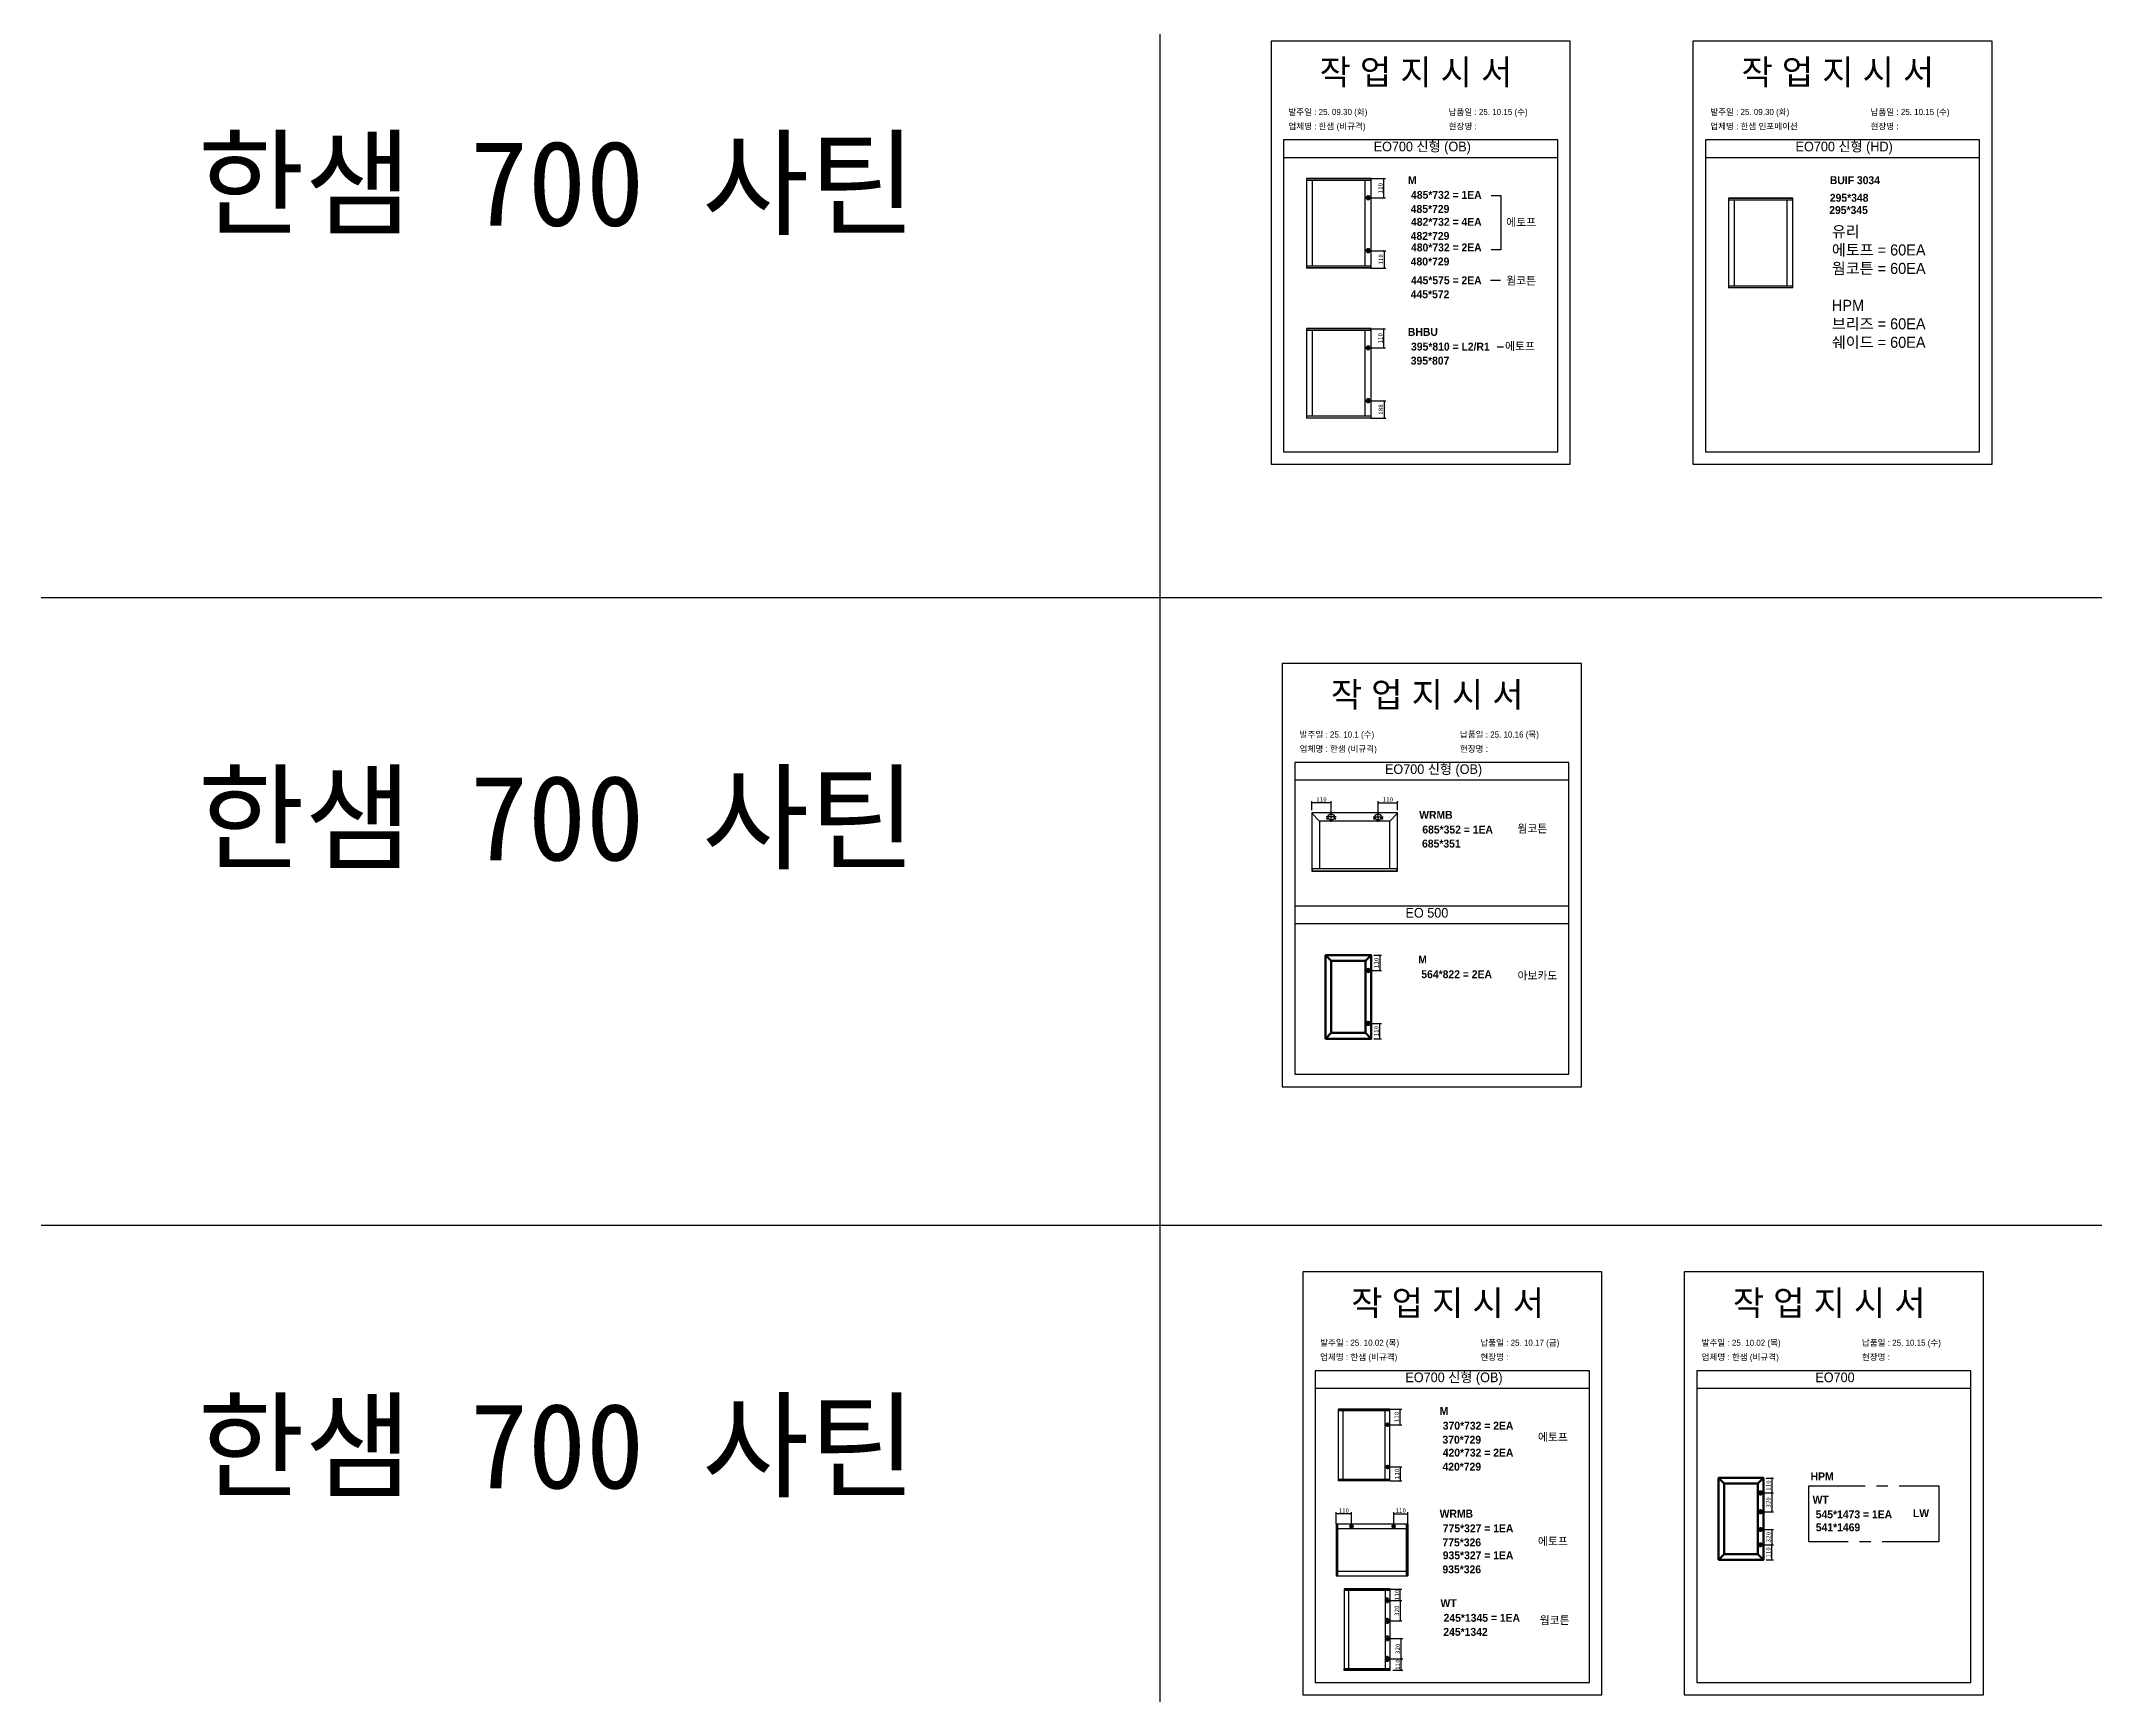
# Model space of a CAD drawing. Header units: millimetres. Extents: x -44117 to 256353, y -2095463 to 65325.
# Drawn here: x 104016 to 115549, y -366526 to -357238 of the extents above; entities that cross this region are included whole.
import ezdxf

# ---------------------------------------------------------------- set-up
doc = ezdxf.new("R2010")
doc.units = ezdxf.units.MM
doc.header["$LTSCALE"] = 10
doc.linetypes.add('CENTER', pattern=[50.8, 31.75, -6.35, 6.35, -6.35])
doc.layers.add('cen', color=1, linetype='CENTER')
doc.layers.add('Layer1', color=7, linetype='Continuous', lineweight=70)
doc.styles.add('MtX_Gulim', font='')
doc.styles.get('MtX_Gulim').set_extended_font_data('Gulim', bold=True)
doc.dimstyles.new('ISO-25', dxfattribs={"dimtxt": 2.5, "dimasz": 2.5, "dimexe": 1, "dimexo": 1, "dimtad": 1, "dimtxsty": 'Standard', "dimblk": 'ARCHTICK', "dimcen": 2.5, "dimadec": 0, "dimazin": 0, "dimtfac": 1, "dimtmove": 0, "dimatfit": 3, "dimfxl": 0, "dimarcsym": 0})

# ---------------------------------------------------------------- blocks, each defined once
blk = doc.blocks.new('_ArchTick')
at = {"color": 0, "linetype": 'ByBlock', "const_width": 0.15}
blk.add_lwpolyline([(-0.5, -0.5), (0.5, 0.5)], dxfattribs=at)
blk = doc.blocks.new('*D3509')
at = {"color": 0, "lineweight": -2}
for p, q in [((111484, -358010), (111566, -358010)), ((111484, -358118), (111566, -358118)), ((111556, -358118), (111556, -358010))]:
    blk.add_line(p, q, dxfattribs=at)
at = {"layer": 'Defpoints', "color": 0}
for p in [(111469, -358010), (111469, -358118), (111556, -358010)]:
    blk.add_point(p, dxfattribs=at)
at = {"color": 0, "lineweight": -2, "xscale": 10, "yscale": 10, "zscale": 10}
for p, rotation in [((111556, -358010), 90), ((111556, -358118), 270)]:
    blk.add_blockref('_ArchTick', p, dxfattribs=dict(at, rotation=rotation))
at = {"color": 0, "insert": (111537, -358064), "char_height": 25, "attachment_point": 5, "rotation": 90}
blk.add_mtext('110', dxfattribs=at)
blk = doc.blocks.new('*D3510')
at = {"color": 0, "lineweight": -2}
for p, q in [((111484, -358415), (111568, -358415)), ((111558, -358415), (111558, -358513)), ((111484, -358513), (111568, -358513))]:
    blk.add_line(p, q, dxfattribs=at)
at = {"layer": 'Defpoints', "color": 0}
for p in [(111469, -358415), (111469, -358513), (111558, -358513)]:
    blk.add_point(p, dxfattribs=at)
at = {"color": 0, "lineweight": -2, "xscale": 10, "yscale": 10, "zscale": 10}
for p, rotation in [((111558, -358415), 90), ((111558, -358513), 270)]:
    blk.add_blockref('_ArchTick', p, dxfattribs=dict(at, rotation=rotation))
at = {"color": 0, "insert": (111539, -358464), "char_height": 25, "attachment_point": 5, "rotation": 90}
blk.add_mtext('110', dxfattribs=at)
blk = doc.blocks.new('*D3512')
at = {"color": 0, "lineweight": -2}
for p, q in [((111484, -358853), (111566, -358853)), ((111556, -358961), (111556, -358853)), ((111484, -358961), (111566, -358961))]:
    blk.add_line(p, q, dxfattribs=at)
at = {"layer": 'Defpoints', "color": 0}
for p in [(111469, -358853), (111556, -358853), (111469, -358961)]:
    blk.add_point(p, dxfattribs=at)
at = {"color": 0, "lineweight": -2, "xscale": 10, "yscale": 10, "zscale": 10}
for p, rotation in [((111556, -358853), 90), ((111556, -358961), 270)]:
    blk.add_blockref('_ArchTick', p, dxfattribs=dict(at, rotation=rotation))
at = {"color": 0, "insert": (111537, -358907), "char_height": 25, "attachment_point": 5, "rotation": 90}
blk.add_mtext('110', dxfattribs=at)
blk = doc.blocks.new('*D3513')
at = {"color": 0, "lineweight": -2}
for p, q in [((111484, -359258), (111568, -359258)), ((111558, -359258), (111558, -359356)), ((111484, -359356), (111568, -359356))]:
    blk.add_line(p, q, dxfattribs=at)
at = {"layer": 'Defpoints', "color": 0}
for p in [(111469, -359258), (111469, -359356), (111558, -359356)]:
    blk.add_point(p, dxfattribs=at)
at = {"color": 0, "lineweight": -2, "xscale": 10, "yscale": 10, "zscale": 10}
for p, rotation in [((111558, -359258), 90), ((111558, -359356), 270)]:
    blk.add_blockref('_ArchTick', p, dxfattribs=dict(at, rotation=rotation))
at = {"color": 0, "insert": (111539, -359307), "char_height": 25, "attachment_point": 5, "rotation": 90}
blk.add_mtext('188', dxfattribs=at)
blk = doc.blocks.new('*D3514')
at = {"color": 0, "lineweight": -2}
for p, q in [((111500, -362372), (111543, -362372)), ((111533, -362372), (111533, -362458)), ((111484, -362458), (111543, -362458))]:
    blk.add_line(p, q, dxfattribs=at)
at = {"layer": 'Defpoints', "color": 0}
for p in [(111485, -362372), (111469, -362458), (111533, -362458)]:
    blk.add_point(p, dxfattribs=at)
at = {"color": 0, "lineweight": -2, "xscale": 10, "yscale": 10, "zscale": 10}
for p, rotation in [((111533, -362372), 90), ((111533, -362458), 270)]:
    blk.add_blockref('_ArchTick', p, dxfattribs=dict(at, rotation=rotation))
at = {"color": 0, "insert": (111514, -362415), "char_height": 25, "attachment_point": 5, "rotation": 90}
blk.add_mtext('110', dxfattribs=at)
blk = doc.blocks.new('*D3515')
at = {"color": 0, "lineweight": -2}
for p, q in [((111484, -362755), (111543, -362755)), ((111500, -362841), (111543, -362841)), ((111533, -362841), (111533, -362755))]:
    blk.add_line(p, q, dxfattribs=at)
at = {"layer": 'Defpoints', "color": 0}
for p in [(111469, -362755), (111485, -362841), (111533, -362755)]:
    blk.add_point(p, dxfattribs=at)
at = {"color": 0, "lineweight": -2, "xscale": 10, "yscale": 10, "zscale": 10}
for p, rotation in [((111533, -362755), 90), ((111533, -362841), 270)]:
    blk.add_blockref('_ArchTick', p, dxfattribs=dict(at, rotation=rotation))
at = {"color": 0, "insert": (111514, -362798), "char_height": 25, "attachment_point": 5, "rotation": 90}
blk.add_mtext('110', dxfattribs=at)
blk = doc.blocks.new('*D3516')
at = {"color": 0, "lineweight": -2}
for p, q in [((111151, -361558), (111151, -361506)), ((111260, -361516), (111151, -361516)), ((111260, -361580), (111260, -361506))]:
    blk.add_line(p, q, dxfattribs=at)
at = {"layer": 'Defpoints', "color": 0}
for p in [(111151, -361516), (111151, -361573), (111260, -361595)]:
    blk.add_point(p, dxfattribs=at)
at = {"color": 0, "lineweight": -2, "xscale": 10, "yscale": 10, "zscale": 10, "rotation": 180}
blk.add_blockref('_ArchTick', (111151, -361516), dxfattribs=at)
at = {"color": 0, "lineweight": -2, "xscale": 10, "yscale": 10, "zscale": 10}
blk.add_blockref('_ArchTick', (111260, -361516), dxfattribs=at)
at = {"color": 0, "insert": (111206, -361497), "char_height": 25, "attachment_point": 5}
blk.add_mtext('110', dxfattribs=at)
blk = doc.blocks.new('*D3517')
at = {"color": 0, "lineweight": -2}
for p, q in [((111524, -361580), (111524, -361506)), ((111524, -361516), (111633, -361516)), ((111633, -361558), (111633, -361506))]:
    blk.add_line(p, q, dxfattribs=at)
at = {"layer": 'Defpoints', "color": 0}
for p in [(111633, -361516), (111633, -361573), (111524, -361595)]:
    blk.add_point(p, dxfattribs=at)
at = {"color": 0, "lineweight": -2, "xscale": 10, "yscale": 10, "zscale": 10, "rotation": 180}
blk.add_blockref('_ArchTick', (111524, -361516), dxfattribs=at)
at = {"color": 0, "lineweight": -2, "xscale": 10, "yscale": 10, "zscale": 10}
blk.add_blockref('_ArchTick', (111633, -361516), dxfattribs=at)
at = {"color": 0, "insert": (111579, -361497), "char_height": 25, "attachment_point": 5}
blk.add_mtext('110', dxfattribs=at)
blk = doc.blocks.new('*D3518')
at = {"color": 0, "lineweight": -2}
for p, q in [((111592, -364922), (111657, -364922)), ((111647, -365009), (111647, -364922)), ((111592, -365009), (111657, -365009))]:
    blk.add_line(p, q, dxfattribs=at)
at = {"layer": 'Defpoints', "color": 0}
for p in [(111577, -364922), (111647, -364922), (111577, -365009)]:
    blk.add_point(p, dxfattribs=at)
at = {"color": 0, "lineweight": -2, "xscale": 10, "yscale": 10, "zscale": 10}
for p, rotation in [((111647, -364922), 90), ((111647, -365009), 270)]:
    blk.add_blockref('_ArchTick', p, dxfattribs=dict(at, rotation=rotation))
at = {"color": 0, "insert": (111628, -364965), "char_height": 25, "attachment_point": 5, "rotation": 90}
blk.add_mtext('110', dxfattribs=at)
blk = doc.blocks.new('*D3519')
at = {"color": 0, "lineweight": -2}
for p, q in [((111592, -365246), (111658, -365246)), ((111648, -365246), (111648, -365324)), ((111592, -365324), (111658, -365324))]:
    blk.add_line(p, q, dxfattribs=at)
at = {"layer": 'Defpoints', "color": 0}
for p in [(111577, -365246), (111577, -365324), (111648, -365324)]:
    blk.add_point(p, dxfattribs=at)
at = {"color": 0, "lineweight": -2, "xscale": 10, "yscale": 10, "zscale": 10}
for p, rotation in [((111648, -365246), 90), ((111648, -365324), 270)]:
    blk.add_blockref('_ArchTick', p, dxfattribs=dict(at, rotation=rotation))
at = {"color": 0, "insert": (111630, -365285), "char_height": 25, "attachment_point": 5, "rotation": 90}
blk.add_mtext('110', dxfattribs=at)
blk = doc.blocks.new('*D3520')
at = {"color": 0, "lineweight": -2}
for p, q in [((111288, -365565), (111288, -365500)), ((111374, -365565), (111374, -365500)), ((111374, -365510), (111288, -365510))]:
    blk.add_line(p, q, dxfattribs=at)
at = {"layer": 'Defpoints', "color": 0}
for p in [(111288, -365510), (111288, -365580), (111374, -365580)]:
    blk.add_point(p, dxfattribs=at)
at = {"color": 0, "lineweight": -2, "xscale": 10, "yscale": 10, "zscale": 10, "rotation": 180}
blk.add_blockref('_ArchTick', (111288, -365510), dxfattribs=at)
at = {"color": 0, "lineweight": -2, "xscale": 10, "yscale": 10, "zscale": 10}
blk.add_blockref('_ArchTick', (111374, -365510), dxfattribs=at)
at = {"color": 0, "insert": (111331, -365491), "char_height": 25, "attachment_point": 5}
blk.add_mtext('110', dxfattribs=at)
blk = doc.blocks.new('*D3521')
at = {"color": 0, "lineweight": -2}
for p, q in [((111612, -365565), (111612, -365499)), ((111690, -365565), (111690, -365499)), ((111612, -365509), (111690, -365509))]:
    blk.add_line(p, q, dxfattribs=at)
at = {"layer": 'Defpoints', "color": 0}
for p in [(111612, -365580), (111690, -365509), (111690, -365580)]:
    blk.add_point(p, dxfattribs=at)
at = {"color": 0, "lineweight": -2, "xscale": 10, "yscale": 10, "zscale": 10, "rotation": 180}
blk.add_blockref('_ArchTick', (111612, -365509), dxfattribs=at)
at = {"color": 0, "lineweight": -2, "xscale": 10, "yscale": 10, "zscale": 10}
blk.add_blockref('_ArchTick', (111690, -365509), dxfattribs=at)
at = {"color": 0, "insert": (111651, -365490), "char_height": 25, "attachment_point": 5}
blk.add_mtext('110', dxfattribs=at)
blk = doc.blocks.new('*D3523')
at = {"color": 0, "lineweight": -2}
for p, q in [((111594, -365932), (111658, -365932)), ((111648, -365995), (111648, -365932)), ((111594, -365995), (111658, -365995))]:
    blk.add_line(p, q, dxfattribs=at)
at = {"layer": 'Defpoints', "color": 0}
for p in [(111579, -365932), (111648, -365932), (111579, -365995)]:
    blk.add_point(p, dxfattribs=at)
at = {"color": 0, "lineweight": -2, "xscale": 10, "yscale": 10, "zscale": 10}
for p, rotation in [((111648, -365932), 90), ((111648, -365995), 270)]:
    blk.add_blockref('_ArchTick', p, dxfattribs=dict(at, rotation=rotation))
at = {"color": 0, "insert": (111629, -365964), "char_height": 25, "attachment_point": 5, "rotation": 90}
blk.add_mtext('110', dxfattribs=at)
blk = doc.blocks.new('*D3524')
at = {"color": 0, "lineweight": -2}
for p, q in [((111594, -366324), (111663, -366324)), ((111607, -366388), (111663, -366388)), ((111653, -366388), (111653, -366324))]:
    blk.add_line(p, q, dxfattribs=at)
at = {"layer": 'Defpoints', "color": 0}
for p in [(111579, -366324), (111592, -366388), (111653, -366324)]:
    blk.add_point(p, dxfattribs=at)
at = {"color": 0, "lineweight": -2, "xscale": 10, "yscale": 10, "zscale": 10}
for p, rotation in [((111653, -366324), 90), ((111653, -366388), 270)]:
    blk.add_blockref('_ArchTick', p, dxfattribs=dict(at, rotation=rotation))
at = {"color": 0, "insert": (111634, -366356), "char_height": 25, "attachment_point": 5, "rotation": 90}
blk.add_mtext('110', dxfattribs=at)
blk = doc.blocks.new('*D3525')
at = {"color": 0, "lineweight": -2}
for p, q in [((111594, -366209), (111663, -366209)), ((111653, -366324), (111653, -366209)), ((111594, -366324), (111663, -366324))]:
    blk.add_line(p, q, dxfattribs=at)
at = {"layer": 'Defpoints', "color": 0}
for p in [(111579, -366209), (111653, -366209), (111579, -366324)]:
    blk.add_point(p, dxfattribs=at)
at = {"color": 0, "lineweight": -2, "xscale": 10, "yscale": 10, "zscale": 10}
for p, rotation in [((111653, -366209), 90), ((111653, -366324), 270)]:
    blk.add_blockref('_ArchTick', p, dxfattribs=dict(at, rotation=rotation))
at = {"color": 0, "insert": (111634, -366267), "char_height": 25, "attachment_point": 5, "rotation": 90}
blk.add_mtext('320', dxfattribs=at)
blk = doc.blocks.new('*D3526')
at = {"color": 0, "lineweight": -2}
for p, q in [((111594, -365995), (111658, -365995)), ((111648, -365995), (111648, -366110)), ((111594, -366110), (111658, -366110))]:
    blk.add_line(p, q, dxfattribs=at)
at = {"layer": 'Defpoints', "color": 0}
for p in [(111579, -365995), (111579, -366110), (111648, -366110)]:
    blk.add_point(p, dxfattribs=at)
at = {"color": 0, "lineweight": -2, "xscale": 10, "yscale": 10, "zscale": 10}
for p, rotation in [((111648, -365995), 90), ((111648, -366110), 270)]:
    blk.add_blockref('_ArchTick', p, dxfattribs=dict(at, rotation=rotation))
at = {"color": 0, "insert": (111629, -366053), "char_height": 25, "attachment_point": 5, "rotation": 90}
blk.add_mtext('320', dxfattribs=at)
blk = doc.blocks.new('*D3527')
at = {"color": 0, "lineweight": -2}
for p, q in [((113703, -365308), (113745, -365308)), ((113735, -365308), (113735, -365392)), ((113687, -365392), (113745, -365392))]:
    blk.add_line(p, q, dxfattribs=at)
at = {"layer": 'Defpoints', "color": 0}
for p in [(113688, -365308), (113672, -365392), (113735, -365392)]:
    blk.add_point(p, dxfattribs=at)
at = {"color": 0, "lineweight": -2, "xscale": 10, "yscale": 10, "zscale": 10}
for p, rotation in [((113735, -365308), 90), ((113735, -365392), 270)]:
    blk.add_blockref('_ArchTick', p, dxfattribs=dict(at, rotation=rotation))
at = {"color": 0, "insert": (113716, -365350), "char_height": 25, "attachment_point": 5, "rotation": 90}
blk.add_mtext('110', dxfattribs=at)
blk = doc.blocks.new('*D3528')
at = {"color": 0, "lineweight": -2}
for p, q in [((113687, -365684), (113745, -365684)), ((113735, -365768), (113735, -365684)), ((113703, -365768), (113745, -365768))]:
    blk.add_line(p, q, dxfattribs=at)
at = {"layer": 'Defpoints', "color": 0}
for p in [(113672, -365684), (113735, -365684), (113688, -365768)]:
    blk.add_point(p, dxfattribs=at)
at = {"color": 0, "lineweight": -2, "xscale": 10, "yscale": 10, "zscale": 10}
for p, rotation in [((113735, -365684), 90), ((113735, -365768), 270)]:
    blk.add_blockref('_ArchTick', p, dxfattribs=dict(at, rotation=rotation))
at = {"color": 0, "insert": (113716, -365726), "char_height": 25, "attachment_point": 5, "rotation": 90}
blk.add_mtext('110', dxfattribs=at)
blk = doc.blocks.new('*D3529')
at = {"color": 0, "lineweight": -2}
for p, q in [((113687, -365392), (113745, -365392)), ((113687, -365497), (113745, -365497)), ((113735, -365392), (113735, -365497))]:
    blk.add_line(p, q, dxfattribs=at)
at = {"layer": 'Defpoints', "color": 0}
for p in [(113672, -365392), (113672, -365497), (113735, -365497)]:
    blk.add_point(p, dxfattribs=at)
at = {"color": 0, "lineweight": -2, "xscale": 10, "yscale": 10, "zscale": 10}
for p, rotation in [((113735, -365392), 90), ((113735, -365497), 270)]:
    blk.add_blockref('_ArchTick', p, dxfattribs=dict(at, rotation=rotation))
at = {"color": 0, "insert": (113716, -365445), "char_height": 25, "attachment_point": 5, "rotation": 90}
blk.add_mtext('320', dxfattribs=at)
blk = doc.blocks.new('*D3530')
at = {"color": 0, "lineweight": -2}
for p, q in [((113687, -365597), (113745, -365597)), ((113735, -365597), (113735, -365684)), ((113687, -365684), (113745, -365684))]:
    blk.add_line(p, q, dxfattribs=at)
at = {"layer": 'Defpoints', "color": 0}
for p in [(113672, -365597), (113672, -365684), (113735, -365684)]:
    blk.add_point(p, dxfattribs=at)
at = {"color": 0, "lineweight": -2, "xscale": 10, "yscale": 10, "zscale": 10}
for p, rotation in [((113735, -365597), 90), ((113735, -365684), 270)]:
    blk.add_blockref('_ArchTick', p, dxfattribs=dict(at, rotation=rotation))
at = {"color": 0, "insert": (113716, -365640), "char_height": 25, "attachment_point": 5, "rotation": 90}
blk.add_mtext('320', dxfattribs=at)

msp = doc.modelspace()

# ---------------------------------------------------------------- linework, layer by layer
for p, q in [((112532.51429, -357792.96566), (110992.51429, -357792.96566)), ((114901.83663, -357792.96566), (113361.83663, -357792.96566)), ((112532.51429, -357892.96566), (110992.51429, -357892.96566)), ((114901.83663, -357892.96566), (113361.83663, -357892.96566)), ((111121.74311, -358010.04734), (111121.74311, -358512.68276)), ((111484.14353, -358010.69823), (111121.74311, -358010.69823)), ((111484.14353, -358020.53398), (111121.74311, -358020.53398)), ((111483.78192, -358009.68573), (111122.10471, -358009.68573)), ((111153.92624, -358019.81076), (111153.92624, -358502.19613)), ((111451.59879, -358502.19613), (111451.59879, -358020.53398)), ((111482.33549, -358020.53398), (111482.33549, -358009.68573)), ((111484.14353, -358512.68276), (111484.14353, -358010.04734)), ((113491.06545, -358121.28731), (113491.06545, -358623.92272)), ((113853.46587, -358121.9382), (113491.06545, -358121.9382)), ((113853.46587, -358131.77394), (113491.06545, -358131.77394)), ((113853.10426, -358120.9257), (113491.42706, -358120.9257)), ((113523.24858, -358131.05073), (113523.24858, -358613.4361)), ((113820.92113, -358613.4361), (113820.92113, -358131.77394)), ((113851.65783, -358131.77394), (113851.65783, -358120.9257)), ((113853.46587, -358623.92272), (113853.46587, -358121.28731)), ((111484.14353, -358502.19613), (111121.74311, -358502.19613)), ((111484.14353, -358512.03187), (111121.74311, -358512.03187)), ((111483.78192, -358513.04438), (111122.10471, -358513.04438)), ((111123.55115, -358513.04438), (111123.55115, -358502.19613)), ((111482.33549, -358502.19613), (111482.33549, -358513.04438)), ((112155.89775, -358580.15954), (112210.95592, -358580.15954)), ((113853.46587, -358613.4361), (113491.06545, -358613.4361)), ((113853.46587, -358623.27184), (113491.06545, -358623.27184)), ((113853.10426, -358624.28434), (113491.42706, -358624.28434)), ((113492.87349, -358624.28434), (113492.87349, -358613.4361)), ((113851.65783, -358613.4361), (113851.65783, -358624.28434)), ((111121.74311, -358852.86426), (111121.74311, -359355.49968)), ((111484.14353, -358853.51516), (111121.74311, -358853.51516)), ((111484.14353, -358863.3509), (111121.74311, -358863.3509)), ((111483.78192, -358852.50266), (111122.10471, -358852.50266)), ((111153.92624, -358862.62769), (111153.92624, -359345.01306)), ((111451.59879, -359345.01306), (111451.59879, -358863.3509)), ((111482.33549, -358863.3509), (111482.33549, -358852.50266)), ((111484.14353, -359355.49968), (111484.14353, -358852.86426)), ((112191.84849, -358954.80452), (112227.80484, -358954.80452)), ((111484.14353, -359345.01306), (111121.74311, -359345.01306)), ((111484.14353, -359354.8488), (111121.74311, -359354.8488)), ((111483.78192, -359355.8613), (111122.10471, -359355.8613)), ((111123.55115, -359355.8613), (111123.55115, -359345.01306)), ((111482.33549, -359345.01306), (111482.33549, -359355.8613)), ((112595.92543, -361289.47927), (111055.92543, -361289.47927)), ((112595.92543, -361389.47927), (111055.92543, -361389.47927)), ((111150.94494, -361573.5933), (111150.94494, -361899.5933)), ((111195.44494, -361618.0933), (111151.09139, -361573.23975)), ((111633.17191, -361573.0933), (111151.44494, -361573.0933)), ((111260.44495, -361622.36595), (111260.44495, -361567.82065)), ((111524.17192, -361622.36595), (111524.17192, -361567.82065)), ((111589.17191, -361618.0933), (111633.52546, -361573.23975)), ((111633.67191, -361899.5933), (111633.67191, -361573.5933)), ((111195.44494, -361618.0933), (111195.44494, -361886.0933)), ((111589.17191, -361618.0933), (111195.44494, -361618.0933)), ((111287.71761, -361595.0933), (111233.17231, -361595.0933)), ((111241.94496, -361605.0933), (111233.94496, -361605.0933)), ((111237.94496, -361601.0933), (111237.94496, -361609.0933)), ((111286.94496, -361605.0933), (111278.94496, -361605.0933)), ((111282.94496, -361601.0933), (111282.94496, -361609.0933)), ((111496.89926, -361595.0933), (111551.44456, -361595.0933)), ((111505.67192, -361605.0933), (111497.67192, -361605.0933)), ((111501.67192, -361601.0933), (111501.67192, -361609.0933)), ((111550.67192, -361605.0933), (111542.67192, -361605.0933)), ((111546.67192, -361601.0933), (111546.67192, -361609.0933)), ((111589.17191, -361885.0933), (111589.17191, -361618.0933)), ((111150.94494, -361885.0933), (111633.67191, -361885.0933)), ((111150.94494, -361898.6933), (111633.67191, -361898.6933)), ((111151.44494, -361900.0933), (111633.17191, -361900.0933)), ((111153.44494, -361885.0933), (111153.44494, -361900.0933)), ((111631.17191, -361900.0933), (111631.17191, -361885.0933)), ((112595.92543, -362096.2453), (111055.92543, -362096.2453)), ((112595.92543, -362196.2453), (111055.92543, -362196.2453)), ((112710.71471, -364705.38869), (111170.71471, -364705.38869)), ((112710.71471, -364805.38869), (111170.71471, -364805.38869)), ((114853.23542, -364705.38869), (113313.23542, -364705.38869)), ((114853.23542, -364805.38869), (113313.23542, -364805.38869)), ((111300.01618, -364922.39772), (111300.01618, -365324.05218)), ((111589.60927, -364922.91784), (111300.01618, -364922.91784)), ((111589.32031, -364922.10876), (111300.30514, -364922.10876)), ((111588.16447, -364930.77756), (111588.16447, -364922.10876)), ((111589.60927, -365324.05218), (111589.60927, -364922.39772)), ((111589.60927, -364930.77756), (111300.01618, -364930.77756)), ((111325.73362, -364930.19964), (111325.73362, -365315.67234)), ((111563.60287, -365315.67234), (111563.60287, -364930.77756)), ((111589.60927, -365315.67234), (111300.01618, -365315.67234)), ((111589.60927, -365323.53206), (111300.01618, -365323.53206)), ((111589.32031, -365324.34115), (111300.30514, -365324.34115)), ((111301.46098, -365324.34115), (111301.46098, -365315.67234)), ((111588.16447, -365315.67234), (111588.16447, -365324.34115)), ((111287.99431, -365567.66262), (111287.99431, -365856.67779)), ((111296.66311, -365568.81846), (111287.99431, -365568.81846)), ((111689.93773, -365567.37366), (111288.28327, -365567.37366)), ((111288.8034, -365567.37366), (111288.8034, -365856.96675)), ((111296.66311, -365567.37366), (111296.66311, -365856.96675)), ((111681.5579, -365593.38006), (111296.66311, -365593.38006)), ((111681.5579, -365567.37366), (111681.5579, -365856.96675)), ((111681.5579, -365568.81846), (111690.2267, -365568.81846)), ((111689.41761, -365567.37366), (111689.41761, -365856.96675)), ((111690.2267, -365567.66262), (111690.2267, -365856.67779)), ((111296.08519, -365831.24931), (111681.5579, -365831.24931)), ((111288.28327, -365856.96675), (111689.93773, -365856.96675)), ((111332.5217, -365931.52784), (111332.5217, -366387.84561)), ((111591.73152, -365932.05208), (111332.5217, -365932.05208)), ((111591.73152, -365939.974), (111332.5217, -365939.974)), ((111591.44028, -365931.23659), (111332.81295, -365931.23659)), ((111333.97794, -365931.23659), (111333.97794, -365939.974)), ((111358.44268, -365939.3915), (111358.44268, -366379.39945)), ((111565.51929, -366379.39945), (111565.51929, -365939.974)), ((111590.27529, -365939.974), (111590.27529, -365931.23659)), ((111591.73152, -366387.84561), (111591.73152, -365931.52784)), ((111690.2267, -365855.52195), (111681.5579, -365855.52195)), ((111563.0305, -365995.31093), (111594.80281, -365995.31093)), ((111576.00419, -365982.20481), (111571.34423, -365982.20481)), ((111576.00419, -366008.41704), (111571.34423, -366008.41704)), ((111573.67421, -365979.87484), (111573.67421, -365984.53479)), ((111573.67421, -366006.08706), (111573.67421, -366010.74702)), ((111578.91666, -366011.19709), (111578.91666, -365979.42478)), ((111563.0305, -366110.3535), (111594.80281, -366110.3535)), ((111576.00419, -366097.24737), (111571.34423, -366097.24737)), ((111576.00419, -366123.4596), (111571.34423, -366123.4596)), ((111573.67421, -366094.9174), (111573.67421, -366099.57735)), ((111573.67421, -366121.12963), (111573.67421, -366125.78958)), ((111578.91666, -366094.46734), (111578.91666, -366126.23965)), ((111578.91666, -366193.1338), (111578.91666, -366224.90611)), ((111563.0305, -366209.01996), (111594.80281, -366209.01996)), ((111576.00419, -366195.91384), (111571.34423, -366195.91384)), ((111576.00419, -366222.12607), (111571.34423, -366222.12607)), ((111573.67421, -366193.58386), (111573.67421, -366198.24381)), ((111573.67421, -366219.79609), (111573.67421, -366224.45604)), ((111578.91666, -366308.17636), (111578.91666, -366339.94866)), ((111591.73152, -366379.39945), (111332.5217, -366379.39945)), ((111591.73152, -366387.32137), (111332.5217, -366387.32137)), ((111591.44028, -366388.13686), (111332.81295, -366388.13686)), ((111333.97794, -366388.13686), (111333.97794, -366379.39945)), ((111563.0305, -366324.06251), (111594.80281, -366324.06251)), ((111576.00419, -366310.95638), (111571.34423, -366310.95638)), ((111576.00419, -366337.16861), (111571.34423, -366337.16861)), ((111573.67421, -366308.62641), (111573.67421, -366313.28636)), ((111573.67421, -366334.83864), (111573.67421, -366339.49859)), ((111590.27529, -366379.39945), (111590.27529, -366388.13686))]:
    msp.add_line(p, q)
at = {"color": 1}
for p, q in [((104015.69829, -360361.96424), (196284.84516, -360361.96424)), ((104015.69829, -363888.68067), (196284.84516, -363888.68067)), ((104015.69829, -363888.68067), (196284.84516, -363888.68067))]:
    msp.add_line(p, q, dxfattribs=at)
at = {"color": 2}
msp.add_line((104015.69829, -360361.96424), (196284.84516, -360361.96424), dxfattribs=at)
at = {"color": 1}
for p in [(110300.49669, 21924.9366), (110300.49669, 14161.07811), (110300.49669, 18584.38997), (110300.49669, 10820.53148), (110300.49669, 18627.87121), (110300.49669, 10864.01272), (110300.49669, 15287.32457), (110300.49669, 7523.46608), (110300.49669, 3746.75115), (110300.49669, 21924.9366), (110300.49669, 14161.07811), (110300.49669, 18584.38997), (110300.49669, 10820.53148), (110300.49669, 18627.87121), (110300.49669, 10864.01272), (110300.49669, 15287.32457), (110300.49669, 7523.46608), (110300.49669, 3746.75115), (110300.49669, 21924.9366), (110300.49669, 14161.07811), (110300.49669, 18584.38997), (110300.49669, 10820.53148), (110300.49669, 18627.87121), (110300.49669, 10864.01272), (110300.49669, 15287.32457), (110300.49669, 7523.46608), (110300.49669, 3746.75115), (110300.49669, 21924.9366), (110300.49669, 14161.07811), (110300.49669, 18584.38997), (110300.49669, 10820.53148), (110300.49669, 18627.87121), (110300.49669, 10864.01272), (110300.49669, 15287.32457), (110300.49669, 7523.46608), (110300.49669, 3746.75115), (110300.49669, 21924.9366), (110300.49669, 14161.07811), (110300.49669, 18584.38997), (110300.49669, 10820.53148), (110300.49669, 18627.87121), (110300.49669, 10864.01272), (110300.49669, 15287.32457), (110300.49669, 7523.46608), (110300.49669, 3746.75115), (110300.49669, 21924.9366), (110300.49669, 14161.07811), (110300.49669, 18584.38997), (110300.49669, 10820.53148), (110300.49669, 18627.87121), (110300.49669, 10864.01272), (110300.49669, 15287.32457), (110300.49669, 7523.46608), (110300.49669, 3746.75115), (110300.49669, 21924.9366), (110300.49669, 14161.07811), (110300.49669, 18584.38997), (110300.49669, 10820.53148), (110300.49669, 18627.87121), (110300.49669, 10864.01272), (110300.49669, 15287.32457), (110300.49669, 7523.46608), (110300.49669, 3746.75115), (110300.49669, 21924.9366), (110300.49669, 14161.07811), (110300.49669, 18584.38997), (110300.49669, 10820.53148), (110300.49669, 18627.87121), (110300.49669, 10864.01272), (110300.49669, 15287.32457), (110300.49669, 7523.46608), (110300.49669, 3746.75115), (110300.49669, 21924.9366), (110300.49669, 14161.07811), (110300.49669, 18584.38997), (110300.49669, 10820.53148), (110300.49669, 18627.87121), (110300.49669, 10864.01272), (110300.49669, 15287.32457), (110300.49669, 7523.46608), (110300.49669, 3746.75115), (110300.49669, 21924.9366), (110300.49669, 14161.07811), (110300.49669, 18584.38997), (110300.49669, 10820.53148), (110300.49669, 18627.87121), (110300.49669, 10864.01272), (110300.49669, 15287.32457), (110300.49669, 7523.46608), (110300.49669, 3746.75115), (110300.49669, 12702.87182), (110300.49669, 4939.01333), (110300.49669, 9362.32519), (110300.49669, 1598.4667), (110300.49669, 9405.80642), (110300.49669, 1641.94794), (110300.49669, 6065.25979), (110300.49669, -1698.5987), (110300.49669, -5475.31363), (110300.49669, 12702.87182), (110300.49669, 4939.01333), (110300.49669, 9362.32519), (110300.49669, 1598.4667), (110300.49669, 9405.80642), (110300.49669, 1641.94794), (110300.49669, 6065.25979), (110300.49669, -1698.5987), (110300.49669, -5475.31363), (110300.49669, 12702.87182), (110300.49669, 4939.01333), (110300.49669, 9362.32519), (110300.49669, 1598.4667), (110300.49669, 9405.80642), (110300.49669, 1641.94794), (110300.49669, 6065.25979), (110300.49669, -1698.5987), (110300.49669, -5475.31363), (110300.49669, 12702.87182), (110300.49669, 4939.01333), (110300.49669, 9362.32519), (110300.49669, 1598.4667), (110300.49669, 9405.80642), (110300.49669, 1641.94794), (110300.49669, 6065.25979), (110300.49669, -1698.5987), (110300.49669, -5475.31363), (110300.49669, 12702.87182), (110300.49669, 4939.01333), (110300.49669, 9362.32519), (110300.49669, 1598.4667), (110300.49669, 9405.80642), (110300.49669, 1641.94794), (110300.49669, 6065.25979), (110300.49669, -1698.5987), (110300.49669, -5475.31363)]:
    msp.add_xline(p, (0, 1), dxfattribs=at)
for points in [[(110922.51429, -359613.79594), (112602.51429, -359613.79594), (112602.51429, -357237.79594), (110922.51429, -357237.79594)], [(113291.83663, -359613.79594), (114971.83663, -359613.79594), (114971.83663, -357237.79594), (113291.83663, -357237.79594)], [(110985.92543, -363110.30955), (112665.92543, -363110.30955), (112665.92543, -360734.30955), (110985.92543, -360734.30955)], [(111100.71471, -366526.21897), (112780.71471, -366526.21897), (112780.71471, -364150.21897), (111100.71471, -364150.21897)], [(113243.23542, -366526.21897), (114923.23542, -366526.21897), (114923.23542, -364150.21897), (113243.23542, -364150.21897)]]:
    msp.add_lwpolyline(points, close=True)
for points in [[(110992.51429, -357792.96566), (110992.51429, -359543.79594), (112532.51429, -359543.79594), (112532.51429, -357792.96566)], [(113361.83663, -357792.96566), (113361.83663, -359543.79594), (114901.83663, -359543.79594), (114901.83663, -357792.96566)], [(112158.00457, -358105.14241), (112213.06274, -358105.14241), (112213.06274, -358410.77141), (112158.00457, -358410.77141)], [(111055.92543, -361289.47927), (111055.92543, -363040.30955), (112595.92543, -363040.30955), (112595.92543, -361289.47927)], [(111170.71471, -364705.38869), (111170.71471, -366456.21897), (112710.71471, -366456.21897), (112710.71471, -364705.38869)], [(113313.23542, -364705.38869), (113313.23542, -366456.21897), (114853.23542, -366456.21897), (114853.23542, -364705.38869)]]:
    msp.add_lwpolyline(points)
for centre, radius in [((111260.44495, -361595.0933), 17.5), ((111524.17192, -361595.0933), 17.5), ((111237.94496, -361605.0933), 1.6), ((111282.94496, -361605.0933), 1.6), ((111501.67192, -361605.0933), 1.6), ((111546.67192, -361605.0933), 1.6), ((111578.91666, -365995.31093), 10.19364), ((111573.67421, -365982.20481), 0.93199), ((111573.67421, -366008.41704), 0.93199), ((111578.91666, -366110.3535), 10.19364), ((111573.67421, -366097.24737), 0.93199), ((111573.67421, -366123.4596), 0.93199), ((111578.91666, -366209.01996), 10.19364), ((111573.67421, -366195.91384), 0.93199), ((111573.67421, -366222.12607), 0.93199), ((111578.91666, -366324.06251), 10.19364), ((111573.67421, -366310.95638), 0.93199), ((111573.67421, -366337.16861), 0.93199)]:
    msp.add_circle(centre, radius)
for centre, radius, start, end in [((111483.78192, -358010.04734), 0.36161, 0, 90), ((113853.10426, -358121.28731), 0.36161, 0, 90), ((111122.10471, -358512.68277), 0.36161, 180, 270), ((111483.78192, -358512.68277), 0.36161, 270, 0), ((113491.42706, -358623.92274), 0.36161, 180, 270), ((113853.10426, -358623.92274), 0.36161, 270, 0), ((111483.78192, -358852.86426), 0.36161, 0, 90), ((111122.10471, -359355.49969), 0.36161, 180, 270), ((111483.78192, -359355.49969), 0.36161, 270, 0), ((111151.44494, -361573.5933), 0.5, 90, 180), ((111633.17191, -361573.5933), 0.5, 0, 90), ((111151.44494, -361899.5933), 0.5, 180, 270), ((111633.17191, -361899.5933), 0.5, 270, 0), ((111589.32031, -364922.39772), 0.28896, 0, 90), ((111300.30514, -365324.05219), 0.28896, 180, 270), ((111589.32031, -365324.05219), 0.28896, 270, 0), ((111288.28327, -365567.66262), 0.28896, 90, 180), ((111689.93774, -365567.66262), 0.28896, 0, 90), ((111332.81295, -365931.52784), 0.29125, 90, 180), ((111591.44028, -365931.52784), 0.29125, 0, 90), ((111689.93774, -365856.67779), 0.28896, 270, 0), ((111332.81295, -366387.84562), 0.29125, 180, 270), ((111591.44028, -366387.84562), 0.29125, 270, 0)]:
    msp.add_arc(centre, radius, start, end)
at = {"layer": 'cen'}
msp.add_lwpolyline([(113942.48212, -365351.60848), (114672.44785, -365351.60848), (114672.44785, -365665.71495), (113942.48212, -365665.71495)], close=True, dxfattribs=at)
at = {"layer": 'Layer1'}
for p, q in [((111468.50378, -358104.58776), (111468.50378, -358131.24272)), ((111468.50378, -358428.03975), (111468.50378, -358401.38479)), ((111468.50378, -358947.40468), (111468.50378, -358974.05965)), ((111468.50378, -359270.85668), (111468.50378, -359244.20171)), ((111260.67837, -362404.06926), (111228.61505, -362372.00594)), ((111453.05832, -362404.06926), (111485.12164, -362372.00594)), ((111468.7466, -362444.5487), (111468.7466, -362471.20366)), ((111228.61505, -362840.54346), (111260.67837, -362808.48013)), ((111485.12164, -362840.54346), (111453.05832, -362808.48013)), ((111453.05832, -362808.48013), (111485.12164, -362840.54346)), ((111468.7466, -362768.00069), (111468.7466, -362741.34573)), ((111577.11159, -364997.94468), (111577.11159, -365019.24458)), ((111577.11159, -365256.4142), (111577.11159, -365235.1143)), ((113467.23976, -365339.12221), (113435.74434, -365307.62678)), ((113656.2123, -365339.12221), (113687.70772, -365307.62678)), ((113671.62271, -365378.88468), (113671.62271, -365405.06753)), ((113671.62271, -365484.2867), (113671.62271, -365510.46955)), ((111363.83024, -365579.87134), (111385.13014, -365579.87134)), ((111622.29976, -365579.87134), (111600.99986, -365579.87134)), ((113671.62271, -365583.85996), (113671.62271, -365610.04281)), ((113671.62271, -365696.60773), (113671.62271, -365670.42488)), ((113435.74434, -365767.86562), (113467.23976, -365736.3702)), ((113687.70772, -365767.86562), (113656.2123, -365736.3702)), ((113656.2123, -365736.3702), (113687.70772, -365767.86562))]:
    msp.add_line(p, q, dxfattribs=at)
for points in [[(111481.83126, -358117.91524), (111455.17629, -358117.91524)], [(111481.83126, -358414.71227), (111455.17629, -358414.71227)], [(111481.83126, -358960.73217), (111455.17629, -358960.73217)], [(111481.83126, -359257.5292), (111455.17629, -359257.5292)], [(111228.61505, -362840.54346), (111485.12164, -362840.54346), (111485.12164, -362372.00594), (111228.61505, -362372.00594)], [(111260.67837, -362808.48013), (111453.05832, -362808.48013), (111453.05832, -362404.06926), (111260.67837, -362404.06926)], [(111482.07409, -362457.87618), (111455.41912, -362457.87618)], [(111482.07409, -362754.67321), (111455.41912, -362754.67321)], [(111587.76154, -365008.59463), (111566.46164, -365008.59463)], [(111587.76154, -365245.76425), (111566.46164, -365245.76425)], [(113435.74434, -365767.86562), (113687.70772, -365767.86562), (113687.70772, -365307.62678), (113435.74434, -365307.62678)], [(113467.23976, -365736.3702), (113656.2123, -365736.3702), (113656.2123, -365339.12221), (113467.23976, -365339.12221)], [(113684.71414, -365391.9761), (113658.53129, -365391.9761)], [(113684.71414, -365497.37812), (113658.53129, -365497.37812)], [(111374.48019, -365569.22139), (111374.48019, -365590.52129)], [(111611.64981, -365569.22139), (111611.64981, -365590.52129)], [(113684.71414, -365596.95138), (113658.53129, -365596.95138)], [(113684.71414, -365683.5163), (113658.53129, -365683.5163)]]:
    msp.add_lwpolyline(points, close=True, dxfattribs=at)
for centre, radius in [((111468.50378, -358117.91524), 8.88499), ((111468.50378, -358414.71227), 8.88499), ((111468.50378, -358960.73217), 8.88499), ((111468.50378, -359257.5292), 8.88499), ((111468.7466, -362457.87618), 8.88499), ((111468.7466, -362754.67321), 8.88499), ((111577.11159, -365008.59463), 7.09997), ((111577.11159, -365245.76425), 7.09997), ((113671.62271, -365391.9761), 8.72762), ((113671.62271, -365497.37812), 8.72762), ((111374.48019, -365579.87134), 7.09997), ((111611.64981, -365579.87134), 7.09997), ((113671.62271, -365596.95138), 8.72762), ((113671.62271, -365683.5163), 8.72762)]:
    msp.add_circle(centre, radius, dxfattribs=at)

# ---------------------------------------------------------------- texts
at = {"linetype": 'Continuous', "style": 'MtX_Gulim'}
for s, height, p in [('M', 44.50828, (111691.35075, -358041.33255)), ('BUIF 3034', 44.508282, (114060.67309, -358041.33255)), ('485*732 = 1EA', 44.508282, (111708.83469, -358123.83146)), ('295*348 ', 44.508282, (114060.67309, -358140.21252)), ('482*732 = 4EA', 44.508282, (111708.83469, -358275.3253)), ('에토프', 44.508282, (112243.51652, -358277.68222)), ('480*732 = 2EA', 44.508282, (111708.83469, -358419.15071)), ('445*575 = 2EA', 44.508282, (111708.83469, -358603.24724)), ('웜코튼', 44.508282, (112243.51652, -358605.739)), ('BHBU', 44.508282, (111691.35075, -358893.49813)), ('에토프', 44.508282, (112236.79393, -358973.43467)), ('395*810 = L2/R1', 44.508282, (111708.83469, -358975.99704)), ('WRMB', 44.508282, (111754.76189, -361605.82614)), ('685*352 = 1EA', 44.508282, (111772.24584, -361688.32505)), ('웜코튼', 44.508282, (112306.92766, -361683.04085)), ('M', 44.50828, (111749.2181, -362418.32951)), ('564*822 = 2EA', 44.508282, (111766.70205, -362500.82842)), ('아보카도', 44.508282, (112306.92766, -362508.93582)), ('M', 44.50828, (111869.55117, -364953.75558)), ('370*732 = 2EA', 44.508282, (111887.03512, -365036.25449)), ('420*732 = 2EA', 44.508282, (111887.03512, -365187.74833)), ('에토프', 44.508282, (112421.71694, -365100.21436)), ('WRMB', 44.508282, (111869.55117, -365530.32796)), ('WT', 44.508282, (113963.99488, -365451.82624)), ('545*1473 = 1EA', 44.508282, (113981.47883, -365534.32515)), ('LW', 44.508282, (114527.57369, -365527.74307)), ('775*327 = 1EA', 44.508282, (111887.03512, -365612.82687)), ('935*327 = 1EA', 44.508282, (111887.03512, -365764.32071)), ('에토프', 44.508282, (112421.71694, -365685.02349)), ('WT', 44.508282, (111874.35249, -366032.98717)), ('245*1345 = 1EA', 44.508282, (111891.83644, -366115.48608)), ('웜코튼', 44.508282, (112431.5651, -366129.26354))]:
    msp.add_text(s, height=height, dxfattribs=at).set_placement(p)
at = {"color": 242, "linetype": 'Continuous', "true_color": 0xcd2027, "style": 'MtX_Gulim'}
for s, p in [('485*729', (111707.17782, -358202.71271)), ('295*345', (114057.32482, -358209.12485)), ('482*729', (111707.17782, -358354.20654)), ('480*729', (111707.17782, -358498.03196)), ('445*572', (111707.17782, -358682.12849)), ('395*807', (111707.17782, -359054.87828)), ('685*351', (111770.58896, -361767.20629)), ('370*729', (111885.37824, -365115.13573)), ('420*729', (111885.37824, -365266.62957)), ('541*1469', (113981.92977, -365607.0839)), ('775*326', (111885.37824, -365691.70811)), ('935*326', (111885.37824, -365843.20195)), ('245*1342', (111890.17956, -366194.36732))]:
    msp.add_text(s, height=44.508282, dxfattribs=at).set_placement(p)
at = {"attachment_point": 1}
for s, width, gutter_width, heights, insert, char_height in [('{\\fGulim|b0|i0|c129|p50;작 업 지 시 서}', 3307.3198183, 12.5, [-155.84554], (111195.32089, -357341.95845), 140), ('{\\fGulim|b0|i0|c129|p50;작 업 지 시 서}', 3307.3198183, 12.5, [-155.84554], (113564.64323, -357341.95845), 140), ('\\pt11;{\\fGulim|b0|i0|c129|p50;발주일 : 25. 09.30 (화)}', 3307.3198183, 12.5, [34.50412], (111020.11154, -357618.67887), 34.3), ('{\\fGulim|b0|i0|c129|p50;납품일 : 25. 10.15 (수)}', 3307.3198183, 12.5, [37.67976], (111920.08952, -357618.67887), 34.3), ('\\pt11;{\\fGulim|b0|i0|c129|p50;발주일 : 25. 09.30 (화)}', 3307.3198183, 12.5, [34.50412], (113389.43388, -357618.67887), 34.3), ('{\\fGulim|b0|i0|c129|p50;납품일 : 25. 10.15 (수)}', 3307.3198183, 12.5, [37.67976], (114289.41186, -357618.67887), 34.3), ('{\\f굴림|b0|i0|c129|p50;한샘} 700 {\\f굴림|b0|i0|c129|p50;사틴}', 5072.1082947, 2395.6482, [-533.35869], (104895.62473, -357796.06278), 479.1296392), ('{\\fGulim|b0|i0|c129|p50;업체명 : 한샘 (비규격)}', 3307.3198183, 12.5, [36.11279], (111020.11154, -357699.33505), 34.3), ('{\\fGulim|b0|i0|c129|p50;현장명 : }', 3307.3198183, 12.5, [-38.2735], (111920.08952, -357699.33505), 34.3), ('{\\fGulim|b0|i0|c129|p50;업체명 : 한샘 인포메이션}', 3307.3198183, 12.5, [36.11279], (113389.43388, -357699.33505), 34.3), ('{\\fGulim|b0|i0|c129|p50;현장명 : }', 3307.3198183, 12.5, [-38.2735], (114289.41186, -357699.33505), 34.3), ('{\\fGulim|b0|i0|c129|p50;EO700 신형 (OB)}', 5224.9748335, 19.74777, [57.05176], (111499.06295, -357803.10001), 54.1878762), ('{\\fGulim|b0|i0|c129|p50;EO700 신형 (HD)}', 5224.9748335, 19.74777, [57.05176], (113868.3853, -357803.10001), 54.1878762), ('{\\fGulim|b0|i0|c129|p50;유리\\P에토프 = 60EA\\P웜코튼 = 60EA\\P\\PHPM\\P브리즈 = 60EA\\P쉐이드 = 60EA}', 6000.430853, 22.6786, [728.61872], (114072.15681, -358275.94304), 62.2300804), ('{\\fGulim|b0|i0|c129|p50;작 업 지 시 서}', 3307.3198183, 12.5, [-155.84554], (111258.73204, -360838.47206), 140), ('\\pt11;{\\fGulim|b0|i0|c129|p50;발주일 : 25. 10.1 (수)}', 3307.3198183, 12.5, [34.50412], (111083.52268, -361115.19248), 34.3), ('{\\fGulim|b0|i0|c129|p50;납품일 : 25. 10.16 (목)}', 3307.3198183, 12.5, [37.67976], (111983.50066, -361115.19248), 34.3), ('{\\fGulim|b0|i0|c129|p50;업체명 : 한샘 (비규격)}', 3307.3198183, 12.5, [36.11279], (111083.52268, -361195.84866), 34.3), ('{\\fGulim|b0|i0|c129|p50;현장명 : }', 3307.3198183, 12.5, [-38.2735], (111983.50066, -361195.84866), 34.3), ('{\\f굴림|b0|i0|c129|p50;한샘} 700 {\\f굴림|b0|i0|c129|p50;사틴}', 5072.1082947, 2395.6482, [-533.35869], (104895.62473, -361360.17161), 479.1296392), ('{\\fGulim|b0|i0|c129|p50;EO700 신형 (OB)}', 5224.9748335, 19.74777, [57.05176], (111562.4741, -361299.61362), 54.1878762), ('{\\fGulim|b0|i0|c129|p50;EO 500}', 5224.9748335, 19.74777, [57.05176], (111677.88362, -362106.37965), 54.1878762), ('{\\fGulim|b0|i0|c129|p50;작 업 지 시 서}', 3307.3198183, 12.5, [-155.84554], (111373.52131, -364254.38148), 140), ('{\\fGulim|b0|i0|c129|p50;작 업 지 시 서}', 3307.3198183, 12.5, [-155.84554], (113516.04203, -364254.38148), 140), ('\\pt11;{\\fGulim|b0|i0|c129|p50;발주일 : 25. 10.02 (목)}', 3307.3198183, 12.5, [34.50412], (111198.31196, -364531.1019), 34.3), ('{\\fGulim|b0|i0|c129|p50;납품일 : 25. 10.17 (금)}', 3307.3198183, 12.5, [37.67976], (112098.28994, -364531.1019), 34.3), ('\\pt11;{\\fGulim|b0|i0|c129|p50;발주일 : 25. 10.02 (목)}', 3307.3198183, 12.5, [34.50412], (113340.83267, -364531.1019), 34.3), ('{\\fGulim|b0|i0|c129|p50;납품일 : 25. 10.15 (수)}', 3307.3198183, 12.5, [37.67976], (114240.81065, -364531.1019), 34.3), ('{\\fGulim|b0|i0|c129|p50;업체명 : 한샘 (비규격)}', 3307.3198183, 12.5, [36.11279], (111198.31196, -364611.75808), 34.3), ('{\\fGulim|b0|i0|c129|p50;현장명 : }', 3307.3198183, 12.5, [-38.2735], (112098.28994, -364611.75808), 34.3), ('{\\fGulim|b0|i0|c129|p50;업체명 : 한샘 (비규격)}', 3307.3198183, 12.5, [36.11279], (113340.83267, -364611.75808), 34.3), ('{\\fGulim|b0|i0|c129|p50;현장명 : }', 3307.3198183, 12.5, [-38.2735], (114240.81065, -364611.75808), 34.3), ('{\\fGulim|b0|i0|c129|p50;EO700 신형 (OB)}', 5224.9748335, 19.74777, [57.05176], (111677.26338, -364715.52304), 54.1878762), ('{\\fGulim|b0|i0|c129|p50;EO700}', 5224.9748335, 19.74777, [57.05176], (113979.34908, -364715.52304), 54.1878762), ('{\\f굴림|b0|i0|c129|p50;한샘} 700 {\\f굴림|b0|i0|c129|p50;사틴}', 5072.1082947, 2395.6482, [-533.35869], (104895.62473, -364886.88804), 479.1296392)]:
    msp.add_mtext_dynamic_manual_height_columns(s, width=width, gutter_width=gutter_width, heights=heights, dxfattribs=dict(at, insert=insert, char_height=char_height))
at = {"layer": 'cen', "linetype": 'Continuous', "style": 'MtX_Gulim'}
msp.add_text('HPM', height=44.508282, dxfattribs=at).set_placement((113952.80487, -365321.0552))

# ---------------------------------------------------------------- dimensions: what is measured, and where the dimension line sits
for base, p1, p2, angle, text, picture, middle in [((111556.14678, -358009.68573), (111468.50378, -358117.91524), (111468.50378, -358009.68573), 90, '110', '*D3509', (111537.39678, -358063.80048)), ((111557.54856, -358513.04438), (111468.50378, -358414.71227), (111468.50378, -358513.04438), 90, '110', '*D3510', (111538.79856, -358463.87832)), ((111556.14678, -358852.50266), (111468.50378, -358960.73217), (111468.50378, -358852.50266), 90, '110', '*D3512', (111537.39678, -358906.61741)), ((111557.54856, -359355.8613), (111468.50378, -359257.5292), (111468.50378, -359355.8613), 90, '188', '*D3513', (111538.79856, -359306.69525)), ((111532.97794, -362457.87618), (111485.12164, -362372.00594), (111468.7466, -362457.87618), 90, '110', '*D3514', (111514.22794, -362414.94106)), ((111532.97794, -362754.67321), (111485.12164, -362840.54346), (111468.7466, -362754.67321), 270, '110', '*D3515', (111514.22794, -362797.60833)), ((111647.14685, -364922.10876), (111577.11159, -365008.59463), (111577.11159, -364922.10876), 90, '110', '*D3518', (111628.39685, -364965.35169)), ((111648.26701, -365324.34115), (111577.11159, -365245.76425), (111577.11159, -365324.34115), 90, '110', '*D3519', (111629.51701, -365285.0527)), ((113734.71639, -365391.9761), (113687.70772, -365307.62678), (113671.62271, -365391.9761), 90, '110', '*D3527', (113715.96639, -365349.80144)), ((111287.99431, -365509.83608), (111374.48019, -365579.87134), (111287.99431, -365579.87134), 180, '110', '*D3520', (111331.23725, -365491.08608)), ((111690.2267, -365508.71592), (111611.64981, -365579.87134), (111690.2267, -365579.87134), 180, '110', '*D3521', (111650.93825, -365489.96592)), ((113734.71639, -365497.37812), (113671.62271, -365391.9761), (113671.62271, -365497.37812), 90, '320', '*D3529', (113715.96639, -365444.67711)), ((113734.71639, -365683.5163), (113671.62271, -365596.95138), (113671.62271, -365683.5163), 90, '320', '*D3530', (113715.96639, -365640.23384)), ((113734.71639, -365683.5163), (113687.70772, -365767.86562), (113671.62271, -365683.5163), 270, '110', '*D3528', (113715.96639, -365725.69096)), ((111647.74052, -365932.05208), (111578.91666, -365995.31093), (111578.91666, -365932.05208), 90, '110', '*D3523', (111628.99052, -365963.6815)), ((111647.74052, -366110.3535), (111578.91666, -365995.31093), (111578.91666, -366110.3535), 90, '320', '*D3526', (111628.99052, -366052.83222)), ((111652.74052, -366209.01996), (111578.91666, -366324.06251), (111578.91666, -366209.01996), 90, '320', '*D3525', (111633.99052, -366266.54124)), ((111652.74052, -366324.06251), (111591.64622, -366388.05156), (111578.91666, -366324.06251), 90, '110', '*D3524', (111633.99052, -366356.05703))]:
    dim = msp.add_linear_dim(base=base, p1=p1, p2=p2, angle=angle, text=text, dimstyle='ISO-25', override={"dimscale": 10, "dimasz": 1, "dimexo": 1.5, "dimtxsty": 'Standard'})
    dim.commit()
    dim.dimension.update_dxf_attribs({"geometry": picture, "text_midpoint": middle})
for base, p1, p2, picture, middle in [((111151.44494, -361515.72796), (111260.44496, -361595.0933), (111151.44494, -361573.0933), '*D3516', (111205.94495, -361496.97796)), ((111633.17191, -361515.72796), (111524.17192, -361595.0933), (111633.17191, -361573.0933), '*D3517', (111578.67192, -361496.97796))]:
    dim = msp.add_linear_dim(base=base, p1=p1, p2=p2, text='110', dimstyle='ISO-25', override={"dimscale": 10, "dimasz": 1, "dimexo": 1.5, "dimtxsty": 'Standard'})
    dim.commit()
    dim.dimension.update_dxf_attribs({"geometry": picture, "text_midpoint": middle})

doc.saveas('drawing.dxf')
